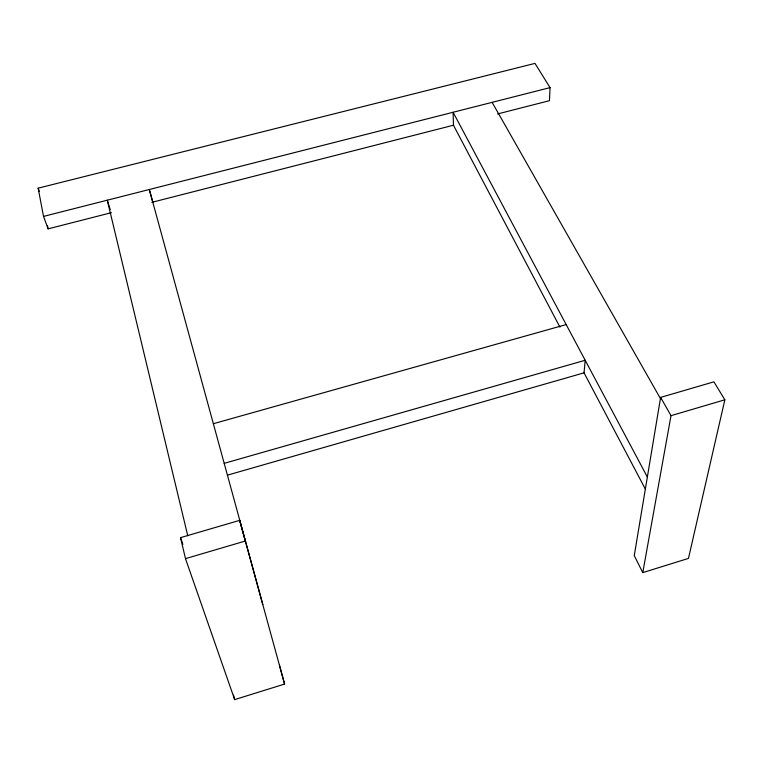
<?xml version="1.0" encoding="UTF-8"?>
<svg xmlns="http://www.w3.org/2000/svg" width="763" height="763" viewBox="0 0 763 763"><rect width="100%" height="100%" fill="white"/><g stroke="black" fill="none" stroke-linecap="round" stroke-linejoin="round"><path stroke-width="1.14" d="M111.484 212.658L48.098 228.862L43.52 216.406L38.15 188.165L534.977 63.396L550.047 87.621L549.455 100.687L497.59 113.945M660.624 397.399L634.263 555.607L642.77 572.622L688.455 558.411L724.85 399.802L713.891 381.834L660.624 397.399L671.011 415.663L642.77 572.622M284.599 684.068L239.687 520.356L180.545 537.638L185.485 558.65L234.661 699.604L284.599 684.068L279.449 665.222M185.485 558.65L245.333 541.024L239.687 520.356M671.011 415.663L724.85 399.802M224.179 463.351L585.183 360.27L584.048 372.84L227.422 475.158M213.344 423.713L566.165 324.58M151.827 202.348L453.794 125.142M43.52 216.406L550.047 87.621M492.125 102.347L660.768 399.125M647.358 477.009L453.098 112.275L453.451 125.237L559.937 327.127M583.781 372.344L645.345 489.064M38.15 188.165L39.285 191.284M180.545 537.638L182.882 544.381M110.206 209.596L107.278 200.192L187.765 535.76M152.772 202.1L149.319 189.501L262.796 604.544M233.564 695.103L234.661 699.604M47.449 225.476L48.098 228.862"/></g></svg>
